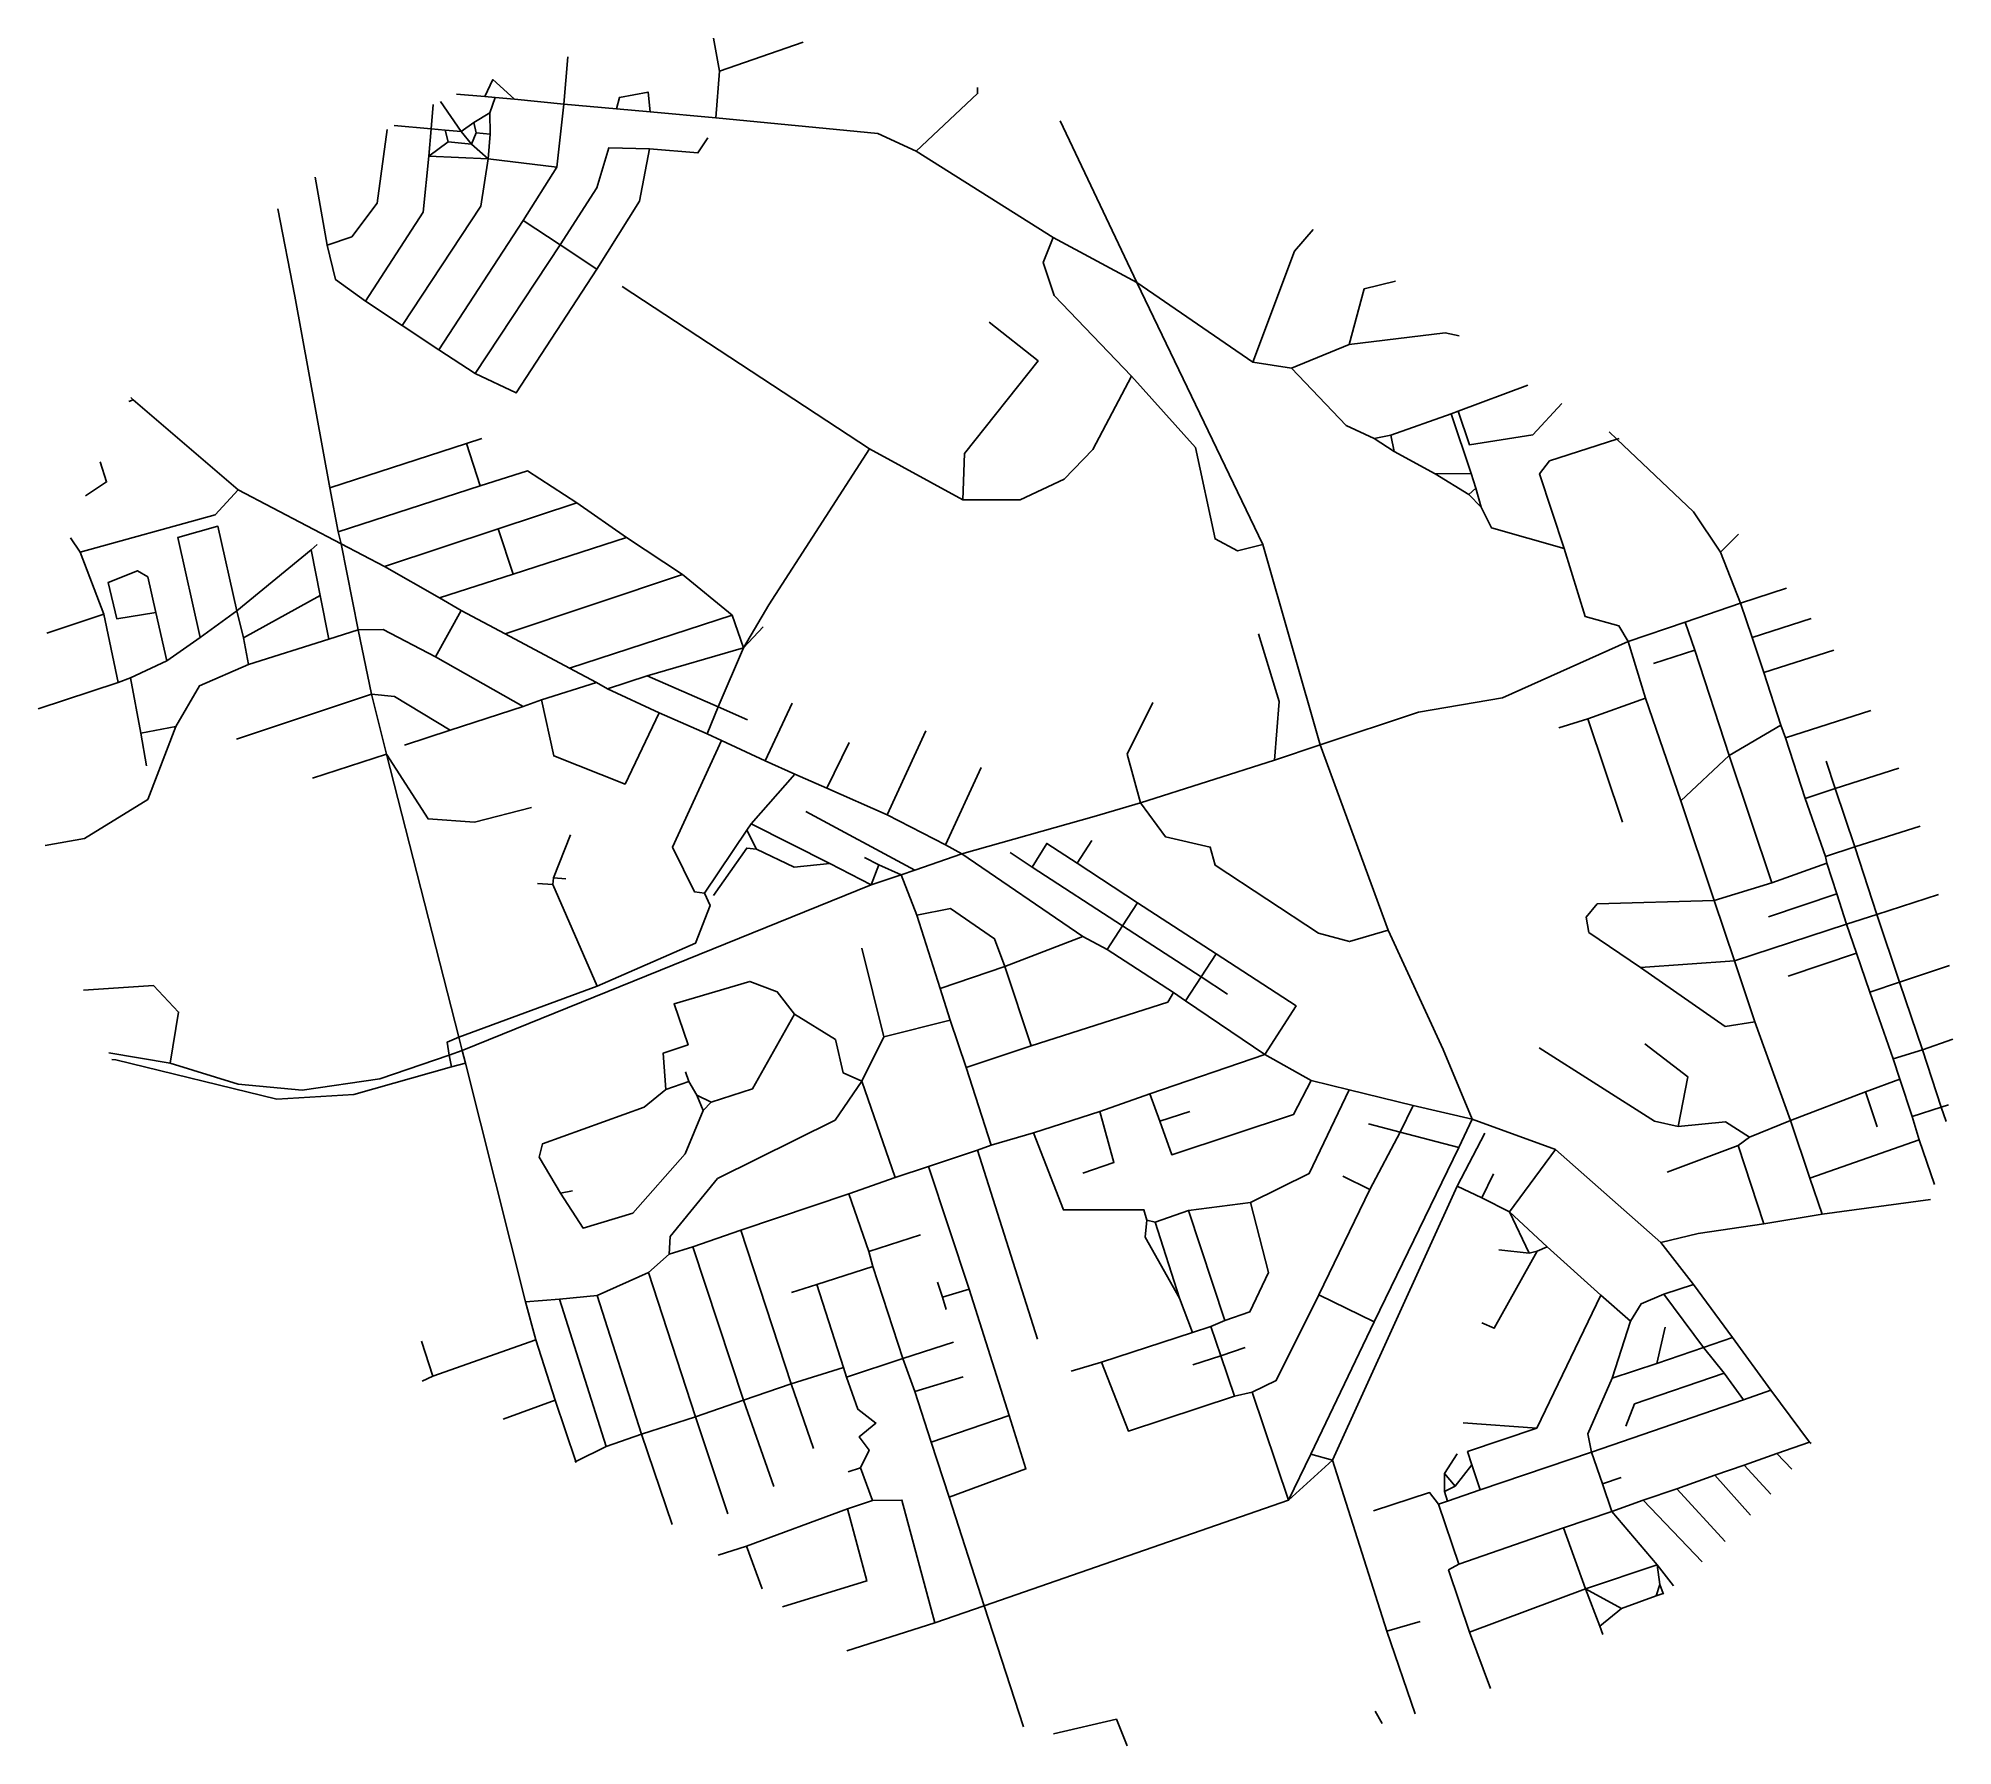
# Model space of a CAD drawing. Header units: metres. Extents: x 620361 to 623211, y 4836889 to 4839432.
import ezdxf

# ---------------------------------------------------------------- set-up
doc = ezdxf.new("R2010")
doc.units = ezdxf.units.M

msp = doc.modelspace()

# ---------------------------------------------------------------- linework, layer by layer
at = {"layer": 'ROADS'}
for points in [[(621375, 4839383.2), (621366.5, 4839432.3)], [(621375, 4839383.2), (621499.6, 4839426.5)], [(621143.6, 4839334.2), (621149.5, 4839404.8)], [(621369.5, 4839313.8), (621375, 4839383.2)], [(621070.1, 4839341.6), (621037.8, 4839370.7), (621025.8, 4839345.4)], [(621667.8, 4839264), (621759.6, 4839349.8), (621759.4, 4839359.1)], [(620945.8, 4839297.4), (620948.8, 4839333.5)], [(620990.5, 4839293.3), (620959.6, 4839338.2)], [(621025.8, 4839345.4), (620983.7, 4839348.9)], [(621041.4, 4839344), (621025.8, 4839345.4)], [(621033.4, 4839321.1), (621041.4, 4839344)], [(621070.1, 4839341.6), (621041.4, 4839344)], [(621143.6, 4839334.2), (621070.1, 4839341.6)], [(621133.2, 4839240.4), (621143.6, 4839334.2)], [(621222, 4839327), (621143.6, 4839334.2)], [(621271.9, 4839322.9), (621268.9, 4839352.1), (621226.2, 4839344.1), (621222, 4839327)], [(621271.9, 4839322.9), (621222, 4839327)], [(620891, 4839302.5), (620945.8, 4839297.4)], [(620942.5, 4839256.5), (620945.8, 4839297.4)], [(620945.8, 4839297.4), (620966.6, 4839295.2)], [(620990.5, 4839293.3), (621009.3, 4839307)], [(621009.3, 4839307), (621033.4, 4839321.1)], [(621012.9, 4839291.2), (621009.3, 4839307)], [(621033.9, 4839289.3), (621033.4, 4839321.1)], [(621369.5, 4839313.8), (621271.9, 4839322.9)], [(621667.8, 4839264), (621610.9, 4839290.5), (621369.5, 4839313.8)], [(621996.6, 4839068.5), (621882.6, 4839309.2)], [(620790.9, 4839124.2), (620827.7, 4839136.7), (620865.3, 4839186.6), (620880.3, 4839296.5)], [(620942.5, 4839256.5), (620971.4, 4839278.2)], [(620971.4, 4839278.2), (620966.6, 4839295.2)], [(620966.6, 4839295.2), (620990.5, 4839293.3)], [(620971.4, 4839278.2), (621005.7, 4839274.3)], [(621005.7, 4839274.3), (620990.5, 4839293.3)], [(621005.7, 4839274.3), (621012.9, 4839291.2)], [(621030.9, 4839252.6), (621005.7, 4839274.3)], [(621012.9, 4839291.2), (621033.9, 4839289.3)], [(621030.9, 4839252.6), (621033.9, 4839289.3)], [(621137.9, 4839124.7), (621192.7, 4839209.5), (621210.4, 4839269), (621271, 4839267.7)], [(621271, 4839267.7), (621343.1, 4839261.4), (621357.7, 4839284.1)], [(620848.2, 4839040.5), (620933.9, 4839173), (620942.5, 4839256.5)], [(620902.8, 4839004.3), (621019.9, 4839182), (621030.9, 4839252.6)], [(621030.9, 4839252.6), (620942.5, 4839256.5)], [(621133.2, 4839240.4), (621030.9, 4839252.6)], [(621083, 4839161), (621133.2, 4839240.4)], [(621271, 4839267.7), (621256.3, 4839189.4), (621192.5, 4839088.1)], [(621872.2, 4839135.7), (621667.8, 4839264)], [(620790.9, 4839124.2), (620773, 4839225.3)], [(620743, 4839048.1), (620717.7, 4839178.3)], [(620957.2, 4838968.3), (621083, 4839161)], [(621137.9, 4839124.7), (621083, 4839161)], [(621988.5, 4838928.7), (621873.6, 4839049.1), (621857.3, 4839098.3), (621872.2, 4839135.7)], [(621996.6, 4839068.5), (621872.2, 4839135.7)], [(622259.3, 4839147.4), (622231.5, 4839115.3), (622169.2, 4838949.6)], [(620848.2, 4839040.5), (620803.6, 4839072.9), (620790.9, 4839124.2)], [(621011.5, 4838932.8), (621137.9, 4839124.7)], [(621192.5, 4839088.1), (621137.9, 4839124.7)], [(621192.5, 4839088.1), (621072.5, 4838904), (621011.5, 4838932.8)], [(622381.6, 4839070.6), (622334.9, 4839059), (622312.6, 4838976.1)], [(620794.9, 4838762.7), (620743, 4839048.1)], [(620902.8, 4839004.3), (620848.2, 4839040.5)], [(621598.4, 4838820.6), (621230.1, 4839062.3)], [(622184, 4838678.3), (621996.6, 4839068.5)], [(622169.2, 4838949.6), (621996.6, 4839068.5)], [(620957.2, 4838968.3), (620902.8, 4839004.3)], [(621737.7, 4838744.9), (621740.2, 4838813.8), (621849.5, 4838951.7), (621776.5, 4839009.4)], [(622476.4, 4838989), (622455.9, 4838993.4), (622312.6, 4838976.1)], [(621011.5, 4838932.8), (620957.2, 4838968.3)], [(622312.6, 4838976.1), (622226.8, 4838941.1)], [(621988.5, 4838928.7), (621931.2, 4838819.9), (621888.2, 4838775.6), (621823, 4838744.9), (621737.7, 4838744.9)], [(622184, 4838678.3), (622146.3, 4838668.6), (622113.1, 4838686.5), (622083.9, 4838822.8), (621988.5, 4838928.7)], [(622226.8, 4838941.1), (622169.2, 4838949.6)], [(622349.8, 4838836), (622308.5, 4838855.3), (622226.8, 4838941.1)], [(622578.6, 4838915.5), (622475.3, 4838876.6)], [(620502.4, 4838893.5), (620495.6, 4838891)], [(620502.4, 4838893.5), (620498.9, 4838897.3)], [(620658.3, 4838759.7), (620502.4, 4838893.5)], [(622464.5, 4838872.8), (622374.7, 4838841.3)], [(622475.3, 4838876.6), (622464.5, 4838872.8)], [(622494.2, 4838783.8), (622464.5, 4838872.8)], [(622629.2, 4838888.4), (622586.2, 4838841.4), (622492.1, 4838826.6), (622475.3, 4838876.6)], [(622374.7, 4838841.3), (622349.8, 4838836)], [(622380, 4838816.7), (622374.7, 4838841.3)], [(622711.4, 4838835.2), (622699.7, 4838846.2)], [(620794.9, 4838762.7), (620998.5, 4838828.5)], [(620998.5, 4838828.5), (621021.3, 4838836)], [(621018.6, 4838765.6), (620998.5, 4838828.5)], [(621448.8, 4838588.5), (621598.4, 4838820.6)], [(621737.7, 4838744.9), (621598.4, 4838820.6)], [(622380, 4838816.7), (622349.8, 4838836)], [(622441, 4838783.7), (622380, 4838816.7)], [(622632.7, 4838672.1), (622596.3, 4838783.4), (622611.3, 4838803), (622711.4, 4838835.2)], [(622714.8, 4838836.3), (622711.4, 4838835.2)], [(622865.6, 4838666.7), (622825.5, 4838726.9), (622711.4, 4838835.2)], [(620452.8, 4838801.3), (620462.6, 4838771.3), (620431.2, 4838750.8)], [(621018.6, 4838765.6), (621089.1, 4838787.9), (621162.7, 4838740.1)], [(622494.2, 4838783.8), (622441, 4838783.7)], [(622490.9, 4838752.5), (622441, 4838783.7)], [(622501.3, 4838761.9), (622494.2, 4838783.8)], [(620658.3, 4838759.7), (620624.4, 4838722.4), (620423.4, 4838666.6)], [(620811.8, 4838679.2), (620658.3, 4838759.7)], [(620807.6, 4838697), (620794.9, 4838762.7)], [(620807.6, 4838697), (621018.6, 4838765.6)], [(622501.3, 4838761.9), (622490.9, 4838752.5)], [(622509.3, 4838733.6), (622501.3, 4838761.9)], [(621045.8, 4838701.4), (621162.7, 4838740.1)], [(621162.7, 4838740.1), (621236.5, 4838688.5)], [(622509.3, 4838733.6), (622490.9, 4838752.5)], [(622632.7, 4838672.1), (622524.6, 4838702.9), (622509.3, 4838733.6)], [(620601.9, 4838539.5), (620568.5, 4838688.6), (620628.3, 4838705.4), (620656.5, 4838579.2)], [(620876.6, 4838645.5), (621045.8, 4838701.4)], [(621067.9, 4838634.2), (621045.8, 4838701.4)], [(620423.4, 4838666.6), (620408.8, 4838687.9)], [(620767.4, 4838670.4), (620656.5, 4838579.2)], [(620776, 4838678), (620767.4, 4838670.4)], [(620780.7, 4838602.2), (620767.4, 4838670.4)], [(620811.8, 4838679.2), (620807.6, 4838697)], [(620837.4, 4838550.9), (620811.8, 4838679.2)], [(620876.6, 4838645.5), (620811.8, 4838679.2)], [(621067.9, 4838634.2), (621236.5, 4838688.5)], [(621236.5, 4838688.5), (621320.2, 4838633.7)], [(622269.4, 4838379.8), (622184, 4838678.3)], [(622728.4, 4838533.8), (622714.4, 4838557), (622664.4, 4838570.7), (622632.7, 4838672.1)], [(622892.3, 4838693.6), (622865.6, 4838666.7)], [(620458.7, 4838574.2), (620423.4, 4838666.6)], [(620958.2, 4838598.8), (620876.6, 4838645.5)], [(622895.6, 4838591), (622865.6, 4838666.7)], [(620535.9, 4838577.1), (620524.2, 4838629.8), (620508.4, 4838639.2), (620464.7, 4838621.4), (620477.6, 4838567.6), (620535.9, 4838577.1)], [(620958.2, 4838598.8), (621067.9, 4838634.2)], [(621055.9, 4838545.3), (621320.2, 4838633.7)], [(621320.2, 4838633.7), (621394.3, 4838572.8)], [(622963.7, 4838613.2), (622895.6, 4838591)], [(620780.7, 4838602.2), (620666.5, 4838539.1)], [(620793.5, 4838537), (620780.7, 4838602.2)], [(620990.8, 4838579.9), (620958.2, 4838598.8)], [(621410.7, 4838524.1), (621448.8, 4838588.5)], [(622895.6, 4838591), (622813.2, 4838562.6)], [(622912.8, 4838539.6), (622895.6, 4838591)], [(620373.6, 4838546.1), (620458.7, 4838574.2)], [(620480, 4838472.7), (620458.7, 4838574.2)], [(620552.3, 4838504.7), (620535.9, 4838577.1)], [(620656.5, 4838579.2), (620601.9, 4838539.5)], [(620666.5, 4838539.1), (620656.5, 4838579.2)], [(620990.8, 4838579.9), (620952.1, 4838511)], [(621055.9, 4838545.3), (620990.8, 4838579.9)], [(621151.8, 4838494.2), (621394.3, 4838572.8)], [(621394.3, 4838572.8), (621410.7, 4838524.1)], [(622813.2, 4838562.6), (622728.4, 4838533.8)], [(622827.6, 4838520.9), (622813.2, 4838562.6)], [(623000.7, 4838568.1), (622912.8, 4838539.6)], [(620601.9, 4838539.5), (620552.3, 4838504.7)], [(620674.1, 4838499.2), (620666.5, 4838539.1)], [(620793.5, 4838537), (620674.1, 4838499.2)], [(620837.4, 4838550.9), (620793.5, 4838537)], [(620952.1, 4838511), (620874.2, 4838551.7), (620837.4, 4838550.9)], [(620856.9, 4838455.4), (620837.4, 4838550.9)], [(621151.8, 4838494.2), (621055.9, 4838545.3)], [(621410.7, 4838524.1), (621440.4, 4838555.5)], [(622201.4, 4838357.1), (622208.6, 4838444.1), (622177.9, 4838544.9)], [(622728.4, 4838533.8), (622541.3, 4838449.7), (622415.8, 4838428.2), (622269.4, 4838379.8)], [(622754, 4838449.2), (622728.4, 4838533.8)], [(622930.2, 4838487.4), (622912.8, 4838539.6)], [(620552.3, 4838504.7), (620498.1, 4838479.5)], [(620674.1, 4838499.2), (620600.7, 4838467.6), (620565.6, 4838406.9)], [(621082.8, 4838436.9), (620952.1, 4838511)], [(621410.7, 4838524.1), (621267.4, 4838482.7)], [(621373.3, 4838436.4), (621410.7, 4838524.1)], [(622827.6, 4838520.9), (622766, 4838500.7)], [(622878.6, 4838363.7), (622827.6, 4838520.9)], [(623034.5, 4838520.6), (622930.2, 4838487.4)], [(620480, 4838472.7), (620360.9, 4838433.4)], [(620498.1, 4838479.5), (620480, 4838472.7)], [(620498.1, 4838479.5), (620513.7, 4838397.1)], [(621192, 4838472.5), (621110.4, 4838446.6)], [(621192, 4838472.5), (621151.8, 4838494.2)], [(621208.3, 4838463), (621192, 4838472.5)], [(621267.4, 4838482.7), (621208.3, 4838463)], [(621373.3, 4838436.4), (621267.4, 4838482.7)], [(622955.7, 4838409.1), (622930.2, 4838487.4)], [(620856.9, 4838455.4), (620656.2, 4838388)], [(620879.3, 4838365.8), (620856.9, 4838455.4)], [(620856.9, 4838455.4), (620891.2, 4838451.9), (620974.1, 4838401.5)], [(621110.4, 4838446.6), (621082.8, 4838436.9)], [(621285.3, 4838427.2), (621234.6, 4838321.2), (621128.3, 4838363.3), (621110.4, 4838446.6)], [(621285.3, 4838427.2), (621208.3, 4838463)], [(621443, 4838355.8), (621483.6, 4838442)], [(622002, 4838293.4), (621982, 4838366), (622020.5, 4838443)], [(622754, 4838449.2), (622668.3, 4838418.4)], [(622806.6, 4838296.3), (622754, 4838449.2)], [(621082.8, 4838436.9), (620974.1, 4838401.5)], [(621356.6, 4838396.3), (621285.3, 4838427.2)], [(621356.6, 4838396.3), (621373.3, 4838436.4)], [(621373.3, 4838436.4), (621417.1, 4838417.2)], [(622668.3, 4838418.4), (622624.8, 4838404.9)], [(622719.8, 4838264.5), (622668.3, 4838418.4)], [(623089.6, 4838431), (622962.6, 4838390.4)], [(620565.6, 4838406.9), (620523.9, 4838298.5), (620429.7, 4838240.2), (620371.3, 4838229.7)], [(620513.7, 4838397.1), (620565.6, 4838406.9)], [(620513.7, 4838397.1), (620521.8, 4838348.3)], [(620974.1, 4838401.5), (620906.3, 4838379.1)], [(621378, 4838386), (621305.3, 4838227.1), (621338.1, 4838160.7), (621352.8, 4838159)], [(621378, 4838386), (621356.6, 4838396.3)], [(621443, 4838355.8), (621378, 4838386)], [(621625.1, 4838275.7), (621682.3, 4838400.7)], [(622955.7, 4838409.1), (622878.6, 4838363.7)], [(622962.6, 4838390.4), (622955.7, 4838409.1)], [(622991.9, 4838300), (622962.6, 4838390.4)], [(620879.3, 4838365.8), (620769.2, 4838330.2)], [(620987.1, 4837944.1), (620879.3, 4838365.8)], [(620879.3, 4838365.8), (620941.3, 4838269.4), (621010.2, 4838264.4), (621095.1, 4838286.5)], [(621535.1, 4838315), (621568.1, 4838383.1)], [(622201.4, 4838357.1), (622002, 4838293.4)], [(622269.4, 4838379.8), (622201.4, 4838357.1)], [(622370.6, 4838103.5), (622269.4, 4838379.8)], [(622878.6, 4838363.7), (622806.6, 4838296.3)], [(622942.3, 4838174.3), (622878.6, 4838363.7)], [(621487.2, 4838335.9), (621422.4, 4838262.3)], [(621487.2, 4838335.9), (621443, 4838355.8)], [(621535.1, 4838315), (621487.2, 4838335.9)], [(621711.6, 4838230.8), (621764.8, 4838346.2)], [(623036.6, 4838314.5), (623023.2, 4838355.3)], [(623131.1, 4838345.2), (623036.6, 4838314.5)], [(621625.1, 4838275.7), (621535.1, 4838315)], [(623036.6, 4838314.5), (622991.9, 4838300)], [(623021.8, 4838213.6), (622991.9, 4838300)], [(623065.9, 4838227.6), (623036.6, 4838314.5)], [(621665.9, 4838193.3), (621503.7, 4838280.3)], [(621711.6, 4838230.8), (621625.1, 4838275.7)], [(621933, 4838273.1), (621735.9, 4838217.3)], [(622002, 4838293.4), (621933, 4838273.1)], [(622370.6, 4838103.5), (622313.4, 4838086.8), (622267.2, 4838099.3), (622113.2, 4838200.4), (622105.8, 4838227.5), (622039.2, 4838242.9), (622002, 4838293.4)], [(622856.4, 4838147.8), (622806.6, 4838296.3)], [(621127.9, 4838181.6), (621153.4, 4838245.9)], [(621352.8, 4838159), (621415.9, 4838252.5)], [(621422.4, 4838262.3), (621415.9, 4838252.5)], [(621430.5, 4838224.4), (621415.9, 4838252.5)], [(621539.3, 4838203.1), (621422.4, 4838262.3)], [(623163.2, 4838258.7), (623065.9, 4838227.6)], [(621430.5, 4838224.4), (621415.7, 4838226), (621366.3, 4838155.4)], [(621539.3, 4838203.1), (621486.5, 4838197.7), (621430.5, 4838224.4)], [(621735.9, 4838217.3), (621665.9, 4838193.3)], [(621735.9, 4838217.3), (621711.6, 4838230.8)], [(621916.4, 4838094.1), (621735.9, 4838217.3)], [(621840.6, 4838197.6), (621808, 4838219.5)], [(621840.6, 4838197.6), (621862.5, 4838233), (621907.8, 4838203.3)], [(621907.8, 4838203.3), (621929.6, 4838237.3)], [(623065.9, 4838227.6), (623021.8, 4838213.6)], [(623024.1, 4838203.5), (623021.8, 4838213.6)], [(623098.5, 4838127), (623065.9, 4838227.6)], [(621600.8, 4838171.1), (621539.3, 4838203.1)], [(621612.4, 4838200.9), (621591, 4838211.8)], [(621600.8, 4838171.1), (621612.4, 4838200.9)], [(621645.5, 4838186.3), (621600.8, 4838171.1)], [(621645.5, 4838186.3), (621612.4, 4838200.9)], [(621665.9, 4838193.3), (621645.5, 4838186.3)], [(621668.8, 4838125.9), (621645.5, 4838186.3)], [(621975.3, 4838110), (621840.6, 4838197.6)], [(621997.7, 4838144.4), (621907.8, 4838203.3)], [(623024.1, 4838203.5), (622942.3, 4838174.3)], [(623039, 4838157.6), (623024.1, 4838203.5)], [(621600.8, 4838171.1), (620992.2, 4837924.2)], [(621127.2, 4838171.5), (621104.1, 4838173.4)], [(621127.2, 4838171.5), (621127.9, 4838181.6)], [(621192.9, 4838020.2), (621127.2, 4838171.5)], [(621127.9, 4838181.6), (621146.4, 4838180.3)], [(621192.9, 4838020.2), (621339.3, 4838084.1), (621361.1, 4838140.3), (621352.8, 4838159)], [(622942.3, 4838174.3), (622856.4, 4838147.8)], [(623039, 4838157.6), (622936.9, 4838123.4)], [(623053.5, 4838112.4), (623039, 4838157.6)], [(623190.3, 4838156.6), (623098.5, 4838127)], [(621800.2, 4838049.4), (621784.8, 4838090.9), (621719.4, 4838135.9), (621668.8, 4838125.9)], [(621997.7, 4838144.4), (621975.3, 4838110)], [(622114.6, 4838068.4), (621997.7, 4838144.4)], [(622746.6, 4838048.1), (622669.5, 4838100.4), (622665.8, 4838123.1), (622682.2, 4838142.8), (622856.4, 4838147.8)], [(622886.6, 4838058.2), (622856.4, 4838147.8)], [(621703.7, 4838016.8), (621668.8, 4838125.9)], [(621975.3, 4838110), (621952.4, 4838074.9)], [(621975.3, 4838110), (622092.4, 4838034.4)], [(622452.9, 4837925.8), (622370.6, 4838103.5)], [(623053.5, 4838112.4), (622886.6, 4838058.2)], [(623098.5, 4838127), (623053.5, 4838112.4)], [(623068.2, 4838069.2), (623053.5, 4838112.4)], [(623132.3, 4838026), (623098.5, 4838127)], [(621619.8, 4837944.6), (621587, 4838076.8)], [(621916.4, 4838094.1), (621800.2, 4838049.4)], [(621952.4, 4838074.9), (621916.4, 4838094.1)], [(622051, 4838010.7), (621952.4, 4838074.9)], [(621800.2, 4838049.4), (621703.7, 4838016.8)], [(621839.5, 4837931.2), (621800.2, 4838049.4)], [(622092.4, 4838034.4), (622114.6, 4838068.4)], [(622114.6, 4838068.4), (622233.7, 4837990.9), (622187.4, 4837918.5)], [(622886.6, 4838058.2), (622746.6, 4838048.1)], [(622916.9, 4837967), (622872.5, 4837960.1), (622746.6, 4838048.1)], [(622916.9, 4837967), (622886.6, 4838058.2)], [(623068.2, 4838069.2), (622966.2, 4838035.2)], [(623087.8, 4838011.1), (623068.2, 4838069.2)], [(623206.7, 4838051), (623132.3, 4838026)], [(620428.2, 4838014.1), (620532.3, 4838021.1), (620569.9, 4837981.7), (620557.5, 4837905.8)], [(620987.1, 4837944.1), (621192.9, 4838020.2)], [(621295.3, 4837866.2), (621291.5, 4837920.5), (621328.5, 4837933.1), (621307.6, 4837993.9), (621420.5, 4838027.4), (621461.1, 4838011.9), (621486.8, 4837978.4)], [(621718.7, 4837969.5), (621703.7, 4838016.8)], [(622069.2, 4837998.4), (622092.4, 4838034.4)], [(622092.4, 4838034.4), (622131.4, 4838008.4)], [(623132.3, 4838026), (623087.8, 4838011.1)], [(623166.5, 4837925.6), (623132.3, 4838026)], [(622051, 4838010.7), (622042.7, 4837996.4), (621839.5, 4837931.2)], [(622069.2, 4837998.4), (622051, 4838010.7)], [(622187.4, 4837918.5), (622069.2, 4837998.4)], [(623122.8, 4837912), (623087.8, 4838011.1)], [(621486.8, 4837978.4), (621424.4, 4837867.4), (621362.8, 4837847.4)], [(621587.2, 4837879), (621559.3, 4837891.4), (621547.9, 4837940.6), (621486.8, 4837978.4)], [(621718.7, 4837969.5), (621619.8, 4837944.6)], [(621742.4, 4837899), (621718.7, 4837969.5)], [(622969.7, 4837820), (622916.9, 4837967)], [(620972.9, 4837917.5), (620969.9, 4837937), (620987.1, 4837944.1)], [(620992.2, 4837924.2), (620987.1, 4837944.1)], [(621619.8, 4837944.6), (621587.2, 4837879)], [(621839.5, 4837931.2), (621742.4, 4837899)], [(622802.7, 4837811.4), (622767.5, 4837819.3), (622595.9, 4837928.4)], [(622802.7, 4837811.4), (622816.9, 4837885.3), (622753.1, 4837934.6)], [(623211.4, 4837941.1), (623166.5, 4837925.6)], [(620557.5, 4837905.8), (620466.1, 4837921.2)], [(620976.1, 4837900.1), (620830.5, 4837858.9), (620716.3, 4837852), (620476.2, 4837910.4), (620470.6, 4837910.9)], [(620972.9, 4837917.5), (620869.5, 4837882), (620753.7, 4837865.4), (620658.4, 4837874.3), (620557.5, 4837905.8)], [(620992.2, 4837924.2), (620972.9, 4837917.5)], [(620976.1, 4837900.1), (620972.9, 4837917.5)], [(620996.8, 4837905.6), (620976.1, 4837900.1)], [(620996.8, 4837905.6), (620992.2, 4837924.2)], [(621086.2, 4837550.2), (620996.8, 4837905.6)], [(622187.4, 4837918.5), (622016.1, 4837859.8)], [(622256, 4837879.8), (622187.4, 4837918.5)], [(622496.1, 4837822.1), (622452.9, 4837925.8)], [(623166.5, 4837925.6), (623122.8, 4837912)], [(623132.7, 4837881.5), (623122.8, 4837912)], [(623194.2, 4837839.8), (623166.5, 4837925.6)], [(621329.6, 4837878.2), (621295.3, 4837866.2)], [(621587.2, 4837879), (621547.2, 4837820.9), (621372.3, 4837733.8), (621301.6, 4837647.6), (621300.1, 4837621.2)], [(621329.6, 4837878.2), (621324.6, 4837892.7)], [(621341.5, 4837858.1), (621329.6, 4837878.2)], [(621636.7, 4837735.4), (621587.2, 4837879)], [(621779.9, 4837783.5), (621742.4, 4837899)], [(622030.7, 4837819.1), (622048.6, 4837769.2), (622230, 4837829), (622256, 4837879.8)], [(622312.6, 4837865.7), (622256, 4837879.8)], [(623132.7, 4837881.5), (623081.6, 4837862.8)], [(623151.1, 4837826.2), (623132.7, 4837881.5)], [(621138.6, 4837711.7), (621106.9, 4837765.7), (621111.5, 4837785.2), (621262.8, 4837840.1), (621295.3, 4837866.2)], [(621351.1, 4837835.3), (621341.5, 4837858.1)], [(621362.8, 4837847.4), (621341.5, 4837858.1)], [(621362.8, 4837847.4), (621351.1, 4837835.3)], [(622016.1, 4837859.8), (621941.4, 4837833.8)], [(622016.1, 4837859.8), (622030.7, 4837819.1)], [(622312.6, 4837865.7), (622253.3, 4837741.3), (622165.9, 4837697.9)], [(622407.9, 4837842.4), (622312.6, 4837865.7)], [(623081.6, 4837862.8), (622969.7, 4837820)], [(623081.6, 4837862.8), (623099.1, 4837810.7)], [(623205.3, 4837843.3), (623194.2, 4837839.8)], [(621351.1, 4837835.3), (621324.1, 4837770.7), (621246.4, 4837682.1), (621172.2, 4837659.8), (621138.6, 4837711.7)], [(621941.4, 4837833.8), (621842.9, 4837801.7)], [(621941.4, 4837833.8), (621962.4, 4837757.8), (621916, 4837741.9)], [(622030.7, 4837819.1), (622075.7, 4837833.8)], [(622388.9, 4837802.8), (622341.4, 4837815.3)], [(622407.9, 4837842.4), (622388.9, 4837802.8)], [(622496.1, 4837822.1), (622407.9, 4837842.4)], [(622496.1, 4837822.1), (622476.1, 4837780.1)], [(622619.8, 4837777.1), (622496.1, 4837822.1)], [(622908.7, 4837795.4), (622872.9, 4837818.1), (622802.7, 4837811.4)], [(622969.7, 4837820), (622908.7, 4837795.4)], [(622998.9, 4837734.3), (622969.7, 4837820)], [(623194.2, 4837839.8), (623151.1, 4837826.2)], [(623161.3, 4837791.2), (623151.1, 4837826.2)], [(623194.2, 4837839.8), (623201.5, 4837818.5)], [(621842.9, 4837801.7), (621779.9, 4837783.5)], [(621842.9, 4837801.7), (621887.4, 4837687), (622007.2, 4837687.2), (622011.3, 4837671.6)], [(622388.9, 4837802.8), (622343.3, 4837717.3)], [(622476.1, 4837780.1), (622388.9, 4837802.8)], [(622514.7, 4837801.3), (622473.8, 4837722.3)], [(622908.7, 4837795.4), (622892.2, 4837782.7)], [(623161.3, 4837791.2), (622998.9, 4837734.3)], [(623184.1, 4837725), (623161.3, 4837791.2)], [(621759.6, 4837776.2), (621686.3, 4837751.6)], [(621779.9, 4837783.5), (621759.6, 4837776.2)], [(621848.7, 4837494.5), (621759.6, 4837776.2)], [(622476.1, 4837780.1), (622349.9, 4837520)], [(622619.8, 4837777.1), (622551.6, 4837684.2)], [(622777, 4837638.2), (622619.8, 4837777.1)], [(622892.2, 4837782.7), (622786.1, 4837743.1)], [(622930.4, 4837666.4), (622892.2, 4837782.7)], [(621636.7, 4837735.4), (621567.8, 4837710.7)], [(621686.3, 4837751.6), (621636.7, 4837735.4)], [(621686.3, 4837751.6), (621747, 4837569.1)], [(622343.3, 4837717.3), (622303.4, 4837737.4)], [(622510.1, 4837704.9), (622527.9, 4837740.7)], [(623017.2, 4837680.4), (622998.9, 4837734.3)], [(621138.6, 4837711.7), (621156.1, 4837715.3)], [(621567.8, 4837710.7), (621407.2, 4837656.7)], [(621567.8, 4837710.7), (621597.5, 4837624.9)], [(622343.3, 4837717.3), (622267.7, 4837560.5)], [(622473.8, 4837722.3), (622288, 4837314)], [(622473.8, 4837722.3), (622510.1, 4837704.9)], [(622510.1, 4837704.9), (622551.6, 4837684.2)], [(623178.5, 4837702.6), (623017.2, 4837680.4)], [(622073.3, 4837686.3), (622024, 4837668.7)], [(622165.9, 4837697.9), (622073.3, 4837686.3)], [(622073.3, 4837686.3), (622127.5, 4837522.3)], [(622165.9, 4837697.9), (622192.7, 4837593.9), (622164.9, 4837535), (622127.5, 4837522.3)], [(622580.9, 4837622.6), (622551.6, 4837684.2)], [(622551.6, 4837684.2), (622607.8, 4837632)], [(623017.2, 4837680.4), (622930.4, 4837666.4)], [(621407.2, 4837656.7), (621335.7, 4837631.8)], [(621407.2, 4837656.7), (621481.7, 4837427.9)], [(621597.5, 4837624.9), (621674.5, 4837649.9)], [(622060.1, 4837555.6), (622008.8, 4837646.3), (622011.3, 4837671.6)], [(622024, 4837668.7), (622011.3, 4837671.6)], [(622024, 4837668.7), (622060.1, 4837555.6)], [(622832.2, 4837651.9), (622777, 4837638.2)], [(622930.4, 4837666.4), (622832.2, 4837651.9)], [(621300.1, 4837621.2), (621269.4, 4837593.6)], [(621335.7, 4837631.8), (621300.1, 4837621.2)], [(621335.7, 4837631.8), (621411, 4837403.6)], [(621597.5, 4837624.9), (621603.5, 4837602.5)], [(622592.7, 4837625.4), (622528.9, 4837510.6), (622510.4, 4837519)], [(622580.9, 4837622.6), (622535.4, 4837627.5)], [(622592.7, 4837625.4), (622580.9, 4837622.6)], [(622607.8, 4837632), (622592.7, 4837625.4)], [(622607.8, 4837632), (622687.6, 4837560)], [(622825.6, 4837575.7), (622777, 4837638.2)], [(621269.4, 4837593.6), (621193.2, 4837559.7)], [(621269.4, 4837593.6), (621339.5, 4837378.8)], [(621603.5, 4837602.5), (621520, 4837576)], [(621603.5, 4837602.5), (621648.4, 4837465.8)], [(621193.2, 4837559.7), (621137, 4837554.1)], [(621258.9, 4837352.8), (621193.2, 4837559.7)], [(621520, 4837576), (621482.5, 4837563.8)], [(621520, 4837576), (621560, 4837452.1)], [(621700, 4837579.2), (621707.2, 4837556.9)], [(621747, 4837569.1), (621707.2, 4837556.9)], [(621747, 4837569.1), (621806.3, 4837380.9)], [(622267.7, 4837560.5), (622204.2, 4837432.7), (622168.4, 4837415.7)], [(622349.9, 4837520), (622267.7, 4837560.5)], [(622687.6, 4837560), (622592.2, 4837361.9)], [(622687.6, 4837560), (622731.5, 4837521.3)], [(622781.4, 4837561.7), (622747.3, 4837547.2), (622731.5, 4837521.3)], [(622825.6, 4837575.7), (622781.4, 4837561.7)], [(622840.3, 4837481.8), (622781.4, 4837561.7)], [(622883.5, 4837496.9), (622825.6, 4837575.7)], [(621137, 4837554.1), (621086.2, 4837550.2)], [(621101.6, 4837493.5), (621086.2, 4837550.2)], [(621206.6, 4837334.6), (621137, 4837554.1)], [(621707.2, 4837556.9), (621712.8, 4837538.4)], [(622060.1, 4837555.6), (622079.7, 4837504.6)], [(622079.7, 4837504.6), (621943.9, 4837460.1)], [(622106.8, 4837513.4), (622079.7, 4837504.6)], [(622127.5, 4837522.3), (622106.8, 4837513.4)], [(622106.8, 4837513.4), (622121.7, 4837469.6)], [(622349.9, 4837520), (622255.5, 4837322.9)], [(622731.5, 4837521.3), (622704.4, 4837436.2)], [(622770.8, 4837458.1), (622783.4, 4837512.4)], [(620948.6, 4837439.4), (620931.4, 4837491.6)], [(621101.6, 4837493.5), (620948.6, 4837439.4)], [(621130.4, 4837403.4), (621101.6, 4837493.5)], [(621723.5, 4837490.2), (621648.4, 4837465.8)], [(622121.7, 4837469.6), (622157.7, 4837482)], [(622840.3, 4837481.8), (622770.8, 4837458.1)], [(622883.5, 4837496.9), (622840.3, 4837481.8)], [(622871, 4837443.9), (622840.3, 4837481.8)], [(622940.7, 4837418.3), (622883.5, 4837496.9)], [(621560, 4837452.1), (621481.7, 4837427.9)], [(621560, 4837452.1), (621564.3, 4837437.8)], [(621648.4, 4837465.8), (621564.3, 4837437.8)], [(621648.4, 4837465.8), (621666, 4837416.3)], [(621943.9, 4837460.1), (621898.6, 4837446.9)], [(622142.2, 4837409.3), (621984.1, 4837357.4), (621943.9, 4837460.1)], [(622121.7, 4837469.6), (622079.8, 4837456.3)], [(622121.7, 4837469.6), (622142.2, 4837409.3)], [(622770.8, 4837458.1), (622704.4, 4837436.2)], [(622871, 4837443.9), (622737.8, 4837397.9), (622724.6, 4837364.9)], [(622900.1, 4837404.2), (622871, 4837443.9)], [(620948.6, 4837439.4), (620932.6, 4837432)], [(621481.7, 4837427.9), (621411, 4837403.6)], [(621481.7, 4837427.9), (621515.3, 4837331.7)], [(621564.3, 4837437.8), (621581, 4837390.1), (621608.2, 4837369.5), (621583.1, 4837348.9), (621598, 4837329.1), (621585, 4837302.8)], [(621666, 4837416.3), (621737.9, 4837438.2)], [(621666, 4837416.3), (621690.5, 4837341.2)], [(622168.4, 4837415.7), (622142.2, 4837409.3)], [(622168.4, 4837415.7), (622222.2, 4837254.7)], [(622704.4, 4837436.2), (622668.3, 4837353.6), (622673.8, 4837326)], [(622940.7, 4837418.3), (622900.1, 4837404.2)], [(622998.2, 4837341.2), (622940.7, 4837418.3)], [(621130.4, 4837403.4), (621053, 4837375.4)], [(621161.1, 4837312.1), (621130.4, 4837403.4)], [(621411, 4837403.6), (621339.5, 4837378.8)], [(621411, 4837403.6), (621455.9, 4837274.9)], [(622900.1, 4837404.2), (622673.8, 4837326)], [(621339.5, 4837378.8), (621258.9, 4837352.8)], [(621339.5, 4837378.8), (621387.7, 4837234.4)], [(621690.5, 4837341.2), (621806.3, 4837380.9)], [(621806.3, 4837380.9), (621831.5, 4837301.2), (621717.4, 4837259.3)], [(622592.2, 4837361.9), (622482.5, 4837369.9)], [(622592.2, 4837361.9), (622489.2, 4837326.9), (622495.6, 4837307.2)], [(621206.6, 4837334.6), (621161.1, 4837312.1)], [(621258.9, 4837352.8), (621206.6, 4837334.6)], [(621304.7, 4837218.4), (621258.9, 4837352.8)], [(621690.5, 4837341.2), (621717.4, 4837259.3)], [(622998.2, 4837341.2), (622949.4, 4837323.9)], [(623000.5, 4837338.8), (622998.2, 4837341.2)], [(621161.1, 4837312.1), (621159.7, 4837311.6)], [(621161.6, 4837310.6), (621161.1, 4837312.1)], [(621585, 4837302.8), (621566.6, 4837296.9)], [(621603.1, 4837254.1), (621585, 4837302.8)], [(622255.5, 4837322.9), (622222.2, 4837254.7)], [(622288, 4837314), (622222.2, 4837254.7)], [(622288, 4837314), (622255.5, 4837322.9)], [(622288, 4837314), (622368.8, 4837059.3)], [(622454.8, 4837294.5), (622473.4, 4837323.7)], [(622470.5, 4837275.5), (622495.6, 4837307.2)], [(622495.6, 4837307.2), (622507.7, 4837270)], [(622673.8, 4837326), (622507.7, 4837270)], [(622673.8, 4837326), (622690.1, 4837279)], [(622900.9, 4837306.7), (622857, 4837291.8)], [(622949.4, 4837323.9), (622900.9, 4837306.7)], [(622940.5, 4837263.7), (622900.9, 4837306.7)], [(622971.9, 4837300.7), (622949.4, 4837323.9)], [(622454.6, 4837267.6), (622454.8, 4837294.5)], [(622454.6, 4837267.6), (622470.5, 4837275.5)], [(622470.5, 4837275.5), (622454.8, 4837294.5)], [(622690.1, 4837279), (622717.8, 4837288.4)], [(622690.1, 4837279), (622703.7, 4837237.7)], [(622857, 4837291.8), (622800.6, 4837271.5)], [(622910.5, 4837232.3), (622857, 4837291.8)], [(621603.1, 4837254.1), (621565.8, 4837241.5)], [(621696, 4837071.9), (621646.8, 4837254.7), (621603.1, 4837254.1)], [(621717.4, 4837259.3), (621769.4, 4837097.3)], [(622222.2, 4837254.7), (621769.4, 4837097.3)], [(622445.8, 4837248.5), (622432.6, 4837265.8), (622348.9, 4837238.6)], [(622459.3, 4837253.1), (622445.8, 4837248.5)], [(622476, 4837159.5), (622445.8, 4837248.5)], [(622459.3, 4837253.1), (622454.6, 4837267.6)], [(622507.7, 4837270), (622459.3, 4837253.1)], [(622750.6, 4837254.5), (622703.7, 4837237.7)], [(622800.6, 4837271.5), (622750.6, 4837254.5)], [(622838.2, 4837162.8), (622750.6, 4837254.5)], [(622872.7, 4837193), (622800.6, 4837271.5)], [(621565.8, 4837241.5), (621415.5, 4837186.1)], [(621565.8, 4837241.5), (621594.6, 4837134.2), (621469.1, 4837095.9)], [(622703.7, 4837237.7), (622632.1, 4837213.2)], [(622703.7, 4837237.7), (622771.5, 4837158.2)], [(622632.1, 4837213.2), (622476, 4837159.5)], [(622664.8, 4837122.4), (622632.1, 4837213.2)], [(621415.5, 4837186.1), (621373, 4837172.6)], [(621438.5, 4837122.3), (621415.5, 4837186.1)], [(622491.7, 4837057.9), (622460.9, 4837150.8), (622476, 4837159.5)], [(622771.5, 4837158.2), (622664.8, 4837122.4)], [(622771.5, 4837158.2), (622795.6, 4837127)], [(622775.3, 4837129), (622771.5, 4837158.2)], [(622664.8, 4837122.4), (622491.7, 4837057.9)], [(622686, 4837066.7), (622664.8, 4837122.4)], [(622718.5, 4837093.1), (622664.8, 4837122.4)], [(622718.5, 4837093.1), (622769.7, 4837112.2)], [(622769.7, 4837112.2), (622775.3, 4837129)], [(622769.7, 4837112.2), (622780.3, 4837115.5)], [(622780.3, 4837115.5), (622775.3, 4837129)], [(622781.1, 4837115.1), (622780.3, 4837115.5)], [(621769.4, 4837097.3), (621696, 4837071.9)], [(621769.4, 4837097.3), (621827.9, 4836917.1)], [(622418.7, 4837074), (622368.8, 4837059.3)], [(622686, 4837066.7), (622718.5, 4837093.1)], [(621696, 4837071.9), (621564.8, 4837030.1)], [(622411.1, 4836936.4), (622368.8, 4837059.3)], [(622523, 4836974.2), (622491.7, 4837057.9)], [(622690.6, 4837054.7), (622686, 4837066.7)], [(622361.7, 4836922.1), (622351.6, 4836940.2)], [(621872.7, 4836906.7), (621966.1, 4836928.2), (621982.1, 4836888.8)]]:
    msp.add_lwpolyline(points, dxfattribs=at)

doc.saveas('drawing.dxf')
